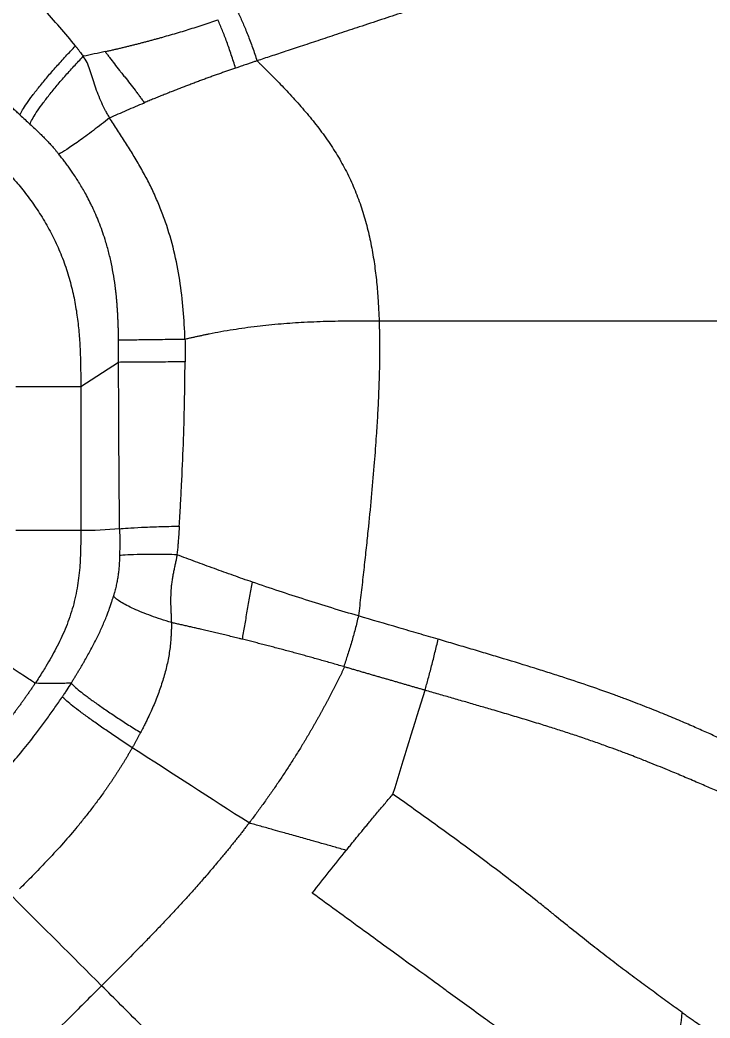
# Model space of a CAD drawing. Extents: x 0 to 84, y -21 to 126.
# Drawn here: x 56.06 to 69.05, y 25.89 to 44.7 of the extents above; entities that cross this region are included whole.
import ezdxf

# ---------------------------------------------------------------- set-up
doc = ezdxf.new("R2010")
doc.units = 0
doc.header["$MEASUREMENT"] = 0
doc.layers.add('1', color=4, linetype='Continuous')

# ---------------------------------------------------------------- blocks, each defined once
blk = doc.blocks.new('PRODIGY')
at = {"layer": '1', "color": 3, "linetype": 'Continuous', "lineweight": 25}
for p, q in [((57.915, 38.246), (57.202, 37.784)), ((57.202, 37.784), (57.202, 35.077))]:
    blk.add_line(p, q, dxfattribs=at)
for points, knots in [([(57.103, 44.207), (57.008, 44.327), (56.909, 44.445), (56.705, 44.679), (56.601, 44.795), (56.388, 45.027), (56.279, 45.143), (56.059, 45.374), (55.948, 45.49), (55.836, 45.606)], [0, 0, 0, 0, 0.25, 0.25, 0.5, 0.5, 0.75, 0.75, 1, 1, 1, 1]), ([(64.365, 45.2), (64.347, 45.194), (64.31, 45.182), (64.255, 45.164), (64.197, 45.145), (64.138, 45.125), (64.077, 45.105), (64.013, 45.084), (63.948, 45.062), (63.881, 45.04), (63.812, 45.017), (63.688, 44.976), (63.508, 44.917), (63.215, 44.82), (62.861, 44.702), (62.459, 44.569), (62.074, 44.442), (61.717, 44.323), (61.384, 44.213), (61.075, 44.11), (60.79, 44.016), (60.609, 43.956), (60.522, 43.927)], [0, 0, 0, 0, 0.013858, 0.028206, 0.043048, 0.058386, 0.074222, 0.090556, 0.107389, 0.12472, 0.142551, 0.16088, 0.220913, 0.282404, 0.388199, 0.49642, 0.595793, 0.68913, 0.776287, 0.857178, 0.931757, 1, 1, 1, 1]), ([(60.17, 44.827), (60.185, 44.796), (60.199, 44.764), (60.229, 44.7), (60.244, 44.667), (60.273, 44.599), (60.288, 44.564), (60.318, 44.491), (60.333, 44.454), (60.363, 44.378), (60.378, 44.338), (60.408, 44.258), (60.423, 44.218), (60.452, 44.135), (60.466, 44.094), (60.494, 44.011), (60.508, 43.969), (60.522, 43.927)], [0, 0, 0, 0, 0.125, 0.125, 0.25, 0.25, 0.375, 0.375, 0.5, 0.5, 0.625, 0.625, 0.75, 0.75, 0.875, 0.875, 1, 1, 1, 1]), ([(57.663, 44.101), (57.686, 44.106), (57.731, 44.116), (57.8, 44.132), (57.868, 44.148), (57.936, 44.164), (58.004, 44.18), (58.072, 44.197), (58.139, 44.213), (58.207, 44.23), (58.275, 44.248), (58.342, 44.265), (58.409, 44.283), (58.477, 44.3), (58.544, 44.318), (58.611, 44.337), (58.678, 44.355), (58.773, 44.382), (58.894, 44.416), (59.043, 44.46), (59.191, 44.505), (59.34, 44.551), (59.489, 44.598), (59.637, 44.647), (59.736, 44.68), (59.786, 44.697)], [0, 0, 0, 0, 0.031537, 0.06306, 0.094572, 0.126074, 0.157568, 0.189055, 0.220538, 0.252018, 0.283498, 0.314979, 0.346463, 0.377953, 0.409449, 0.440954, 0.47247, 0.503999, 0.574136, 0.644478, 0.715046, 0.785862, 0.856946, 0.928318, 1, 1, 1, 1]), ([(60.119, 43.79), (60.106, 43.832), (60.092, 43.875), (60.065, 43.959), (60.051, 44.001), (60.024, 44.084), (60.01, 44.125), (59.982, 44.205), (59.968, 44.244), (59.939, 44.321), (59.925, 44.358), (59.897, 44.431), (59.883, 44.466), (59.855, 44.534), (59.841, 44.568), (59.813, 44.633), (59.8, 44.665), (59.786, 44.697)], [0, 0, 0, 0, 0.125, 0.125, 0.25, 0.25, 0.375, 0.375, 0.5, 0.5, 0.625, 0.625, 0.75, 0.75, 0.875, 0.875, 1, 1, 1, 1]), ([(56.058, 42.907), (56.038, 42.926), (55.997, 42.964), (55.936, 43.021), (55.875, 43.078), (55.814, 43.135), (55.753, 43.192), (55.652, 43.288), (55.509, 43.424), (55.326, 43.598), (55.143, 43.775), (54.982, 43.931), (54.842, 44.068), (54.721, 44.186), (54.639, 44.266), (54.598, 44.307)], [0, 0, 0, 0, 0.041121, 0.082371, 0.123751, 0.165263, 0.206907, 0.248684, 0.37265, 0.499469, 0.622698, 0.750374, 0.830687, 0.913894, 1, 1, 1, 1]), ([(56.058, 42.907), (56.069, 42.934), (56.086, 42.966), (56.129, 43.039), (56.155, 43.08), (56.218, 43.171), (56.254, 43.221), (56.334, 43.327), (56.378, 43.383), (56.472, 43.501), (56.523, 43.563), (56.63, 43.689), (56.686, 43.753), (56.801, 43.883), (56.861, 43.949), (56.981, 44.079), (57.042, 44.144), (57.103, 44.207)], [0, 0, 0, 0, 0.125, 0.125, 0.25, 0.25, 0.375, 0.375, 0.5, 0.5, 0.625, 0.625, 0.75, 0.75, 0.875, 0.875, 1, 1, 1, 1]), ([(57.103, 44.207), (57.113, 44.193), (57.135, 44.166), (57.166, 44.126), (57.196, 44.087), (57.224, 44.05), (57.242, 44.025), (57.251, 44.013)], [0, 0, 0, 0, 0.2156444, 0.4234483, 0.6234296, 0.815607, 1, 1, 1, 1]), ([(56.246, 42.734), (56.256, 42.761), (56.271, 42.792), (56.311, 42.865), (56.336, 42.906), (56.395, 42.996), (56.43, 43.045), (56.506, 43.15), (56.548, 43.205), (56.639, 43.321), (56.687, 43.381), (56.79, 43.505), (56.844, 43.568), (56.956, 43.695), (57.014, 43.76), (57.131, 43.887), (57.191, 43.951), (57.251, 44.013)], [0, 0, 0, 0, 0.125, 0.125, 0.25, 0.25, 0.375, 0.375, 0.5, 0.5, 0.625, 0.625, 0.75, 0.75, 0.875, 0.875, 1, 1, 1, 1]), ([(57.747, 42.854), (57.744, 42.859), (57.742, 42.864), (57.735, 42.874), (57.732, 42.88), (57.722, 42.896), (57.715, 42.907), (57.695, 42.941), (57.682, 42.964), (57.644, 43.036), (57.62, 43.085), (57.573, 43.187), (57.551, 43.239), (57.511, 43.344), (57.492, 43.397), (57.457, 43.502), (57.44, 43.555), (57.408, 43.658), (57.393, 43.708), (57.359, 43.805), (57.341, 43.851), (57.3, 43.938), (57.277, 43.977), (57.251, 44.013)], [0, 0, 0, 0, 0.015625, 0.015625, 0.03125, 0.03125, 0.0625, 0.0625, 0.125, 0.125, 0.25, 0.25, 0.375, 0.375, 0.5, 0.5, 0.625, 0.625, 0.75, 0.75, 0.875, 0.875, 1, 1, 1, 1]), ([(57.663, 44.101), (57.677, 44.082), (57.704, 44.045), (57.762, 43.967), (57.837, 43.868), (57.914, 43.77), (57.979, 43.688), (58.045, 43.605), (58.129, 43.499), (58.209, 43.396), (58.271, 43.314), (58.315, 43.254), (58.358, 43.195), (58.386, 43.156), (58.4, 43.137)], [0, 0, 0, 0, 0.057919, 0.117584, 0.24132, 0.369623, 0.427781, 0.500428, 0.631126, 0.759253, 0.821628, 0.882638, 0.942143, 1, 1, 1, 1]), ([(60.522, 43.927), (60.502, 43.92), (60.46, 43.906), (60.393, 43.884), (60.313, 43.857), (60.234, 43.83), (60.167, 43.806), (60.132, 43.795), (60.119, 43.79)], [0, 0, 0, 0, 0.148592, 0.313752, 0.495476, 0.746413, 0.901464, 1, 1, 1, 1]), ([(60.522, 43.927), (60.535, 43.915), (60.561, 43.889), (60.604, 43.847), (60.654, 43.798), (60.711, 43.741), (60.798, 43.654), (60.902, 43.549), (61.065, 43.379), (61.262, 43.167), (61.494, 42.9), (61.715, 42.623), (61.919, 42.335), (62.104, 42.036), (62.266, 41.725), (62.405, 41.404), (62.52, 41.075), (62.613, 40.74), (62.685, 40.4), (62.731, 40.115), (62.76, 39.886), (62.778, 39.714), (62.793, 39.541), (62.804, 39.388), (62.811, 39.254), (62.817, 39.139), (62.82, 39.063), (62.821, 39.024)], [0, 0, 0, 0, 0.009449, 0.019966, 0.031553, 0.047345, 0.063157, 0.097618, 0.12645, 0.189769, 0.253391, 0.317258, 0.380742, 0.443701, 0.506485, 0.56903, 0.631111, 0.692879, 0.754493, 0.816065, 0.846602, 0.87756, 0.908017, 0.938872, 0.959049, 0.979477, 1, 1, 1, 1]), ([(60.119, 43.79), (60.094, 43.782), (60.043, 43.764), (59.967, 43.738), (59.891, 43.711), (59.813, 43.684), (59.735, 43.656), (59.657, 43.628), (59.577, 43.599), (59.498, 43.569), (59.417, 43.54), (59.336, 43.509), (59.255, 43.478), (59.173, 43.447), (59.091, 43.416), (59.008, 43.383), (58.924, 43.35), (58.839, 43.317), (58.753, 43.282), (58.666, 43.247), (58.578, 43.211), (58.489, 43.174), (58.43, 43.15), (58.4, 43.137)], [0, 0, 0, 0, 0.043788, 0.087938, 0.13245, 0.177327, 0.222572, 0.268187, 0.314177, 0.360545, 0.407297, 0.454438, 0.501975, 0.549062, 0.596723, 0.644968, 0.693807, 0.74325, 0.793311, 0.844002, 0.895337, 0.947331, 1, 1, 1, 1]), ([(57.747, 42.854), (57.855, 42.902), (57.963, 42.95), (58.181, 43.045), (58.29, 43.091), (58.4, 43.137)], [0, 0, 0, 0, 0.5, 0.5, 1, 1, 1, 1]), ([(56.246, 42.734), (56.279, 42.704), (56.308, 42.676), (56.362, 42.626), (56.386, 42.603), (56.431, 42.561), (56.451, 42.541), (56.49, 42.503), (56.509, 42.483), (56.548, 42.443), (56.568, 42.423), (56.609, 42.379), (56.63, 42.356), (56.673, 42.307), (56.695, 42.282), (56.73, 42.241), (56.742, 42.227), (56.76, 42.205), (56.766, 42.197), (56.775, 42.186), (56.778, 42.182), (56.784, 42.175), (56.787, 42.171), (56.79, 42.168)], [0, 0, 0, 0, 0.125, 0.125, 0.25, 0.25, 0.375, 0.375, 0.5, 0.5, 0.625, 0.625, 0.75, 0.75, 0.875, 0.875, 0.9375, 0.9375, 0.96875, 0.96875, 0.984375, 0.984375, 1, 1, 1, 1]), ([(57.747, 42.854), (57.642, 42.771), (57.538, 42.69), (57.342, 42.541), (57.249, 42.473), (57.081, 42.352), (57.006, 42.301), (56.88, 42.218), (56.828, 42.187), (56.79, 42.168)], [0, 0, 0, 0, 0.25, 0.25, 0.5, 0.5, 0.75, 0.75, 1, 1, 1, 1]), ([(59.165, 38.679), (59.159, 38.864), (59.148, 39.05), (59.117, 39.422), (59.095, 39.609), (59.038, 39.98), (59.002, 40.165), (58.913, 40.531), (58.86, 40.712), (58.768, 40.979), (58.735, 41.067), (58.665, 41.241), (58.628, 41.327), (58.55, 41.497), (58.509, 41.581), (58.424, 41.747), (58.379, 41.829), (58.287, 41.991), (58.24, 42.072), (58.144, 42.231), (58.095, 42.309), (57.996, 42.465), (57.946, 42.543), (57.846, 42.698), (57.796, 42.776), (57.747, 42.854)], [0, 0, 0, 0, 0.125, 0.125, 0.25, 0.25, 0.375, 0.375, 0.5, 0.5, 0.5625, 0.5625, 0.625, 0.625, 0.6875, 0.6875, 0.75, 0.75, 0.8125, 0.8125, 0.875, 0.875, 0.9375, 0.9375, 1, 1, 1, 1]), ([(55.276, 42.401), (55.306, 42.371), (55.364, 42.313), (55.45, 42.226), (55.533, 42.141), (55.613, 42.059), (55.738, 41.927), (55.907, 41.742), (56.115, 41.493), (56.314, 41.229), (56.5, 40.944), (56.668, 40.645), (56.815, 40.328), (56.937, 40.001), (57.032, 39.669), (57.102, 39.341), (57.15, 39.018), (57.18, 38.699), (57.193, 38.437), (57.199, 38.233), (57.201, 38.085), (57.202, 37.935), (57.202, 37.835), (57.202, 37.784)], [0, 0, 0, 0, 0.024284, 0.047825, 0.070619, 0.092663, 0.113954, 0.175776, 0.237143, 0.301604, 0.366855, 0.433504, 0.499789, 0.56856, 0.635144, 0.69965, 0.762122, 0.823968, 0.885028, 0.913435, 0.94207, 0.970927, 1, 1, 1, 1]), ([(57.914, 38.662), (57.914, 38.689), (57.913, 38.743), (57.912, 38.823), (57.91, 38.902), (57.907, 38.98), (57.904, 39.057), (57.9, 39.133), (57.896, 39.208), (57.891, 39.282), (57.886, 39.355), (57.88, 39.427), (57.873, 39.497), (57.865, 39.567), (57.851, 39.691), (57.825, 39.871), (57.781, 40.106), (57.727, 40.336), (57.652, 40.599), (57.553, 40.879), (57.429, 41.164), (57.304, 41.409), (57.181, 41.62), (57.08, 41.775), (57.003, 41.886), (56.95, 41.961), (56.896, 42.032), (56.843, 42.101), (56.807, 42.146), (56.79, 42.168)], [0, 0, 0, 0, 0.021545, 0.042821, 0.063828, 0.084563, 0.105026, 0.125215, 0.14513, 0.164772, 0.184138, 0.203231, 0.222049, 0.240593, 0.258863, 0.321805, 0.38511, 0.448627, 0.510412, 0.602678, 0.685382, 0.75864, 0.822301, 0.881026, 0.906166, 0.930634, 0.954429, 0.977552, 1, 1, 1, 1]), ([(62.821, 39.024), (62.797, 39.024), (62.752, 39.024), (62.689, 39.024), (62.634, 39.024), (62.559, 39.024), (62.466, 39.024), (62.306, 39.023), (62.114, 39.021), (61.801, 39.015), (61.425, 39.001), (61.044, 38.975), (60.748, 38.948), (60.521, 38.923), (60.296, 38.893), (60.069, 38.86), (59.844, 38.822), (59.672, 38.789), (59.555, 38.766), (59.491, 38.752), (59.426, 38.739), (59.362, 38.724), (59.296, 38.71), (59.231, 38.695), (59.187, 38.685), (59.165, 38.679)], [0, 0, 0, 0, 0.0195727, 0.0368633, 0.0518955, 0.0646893, 0.0986452, 0.1290332, 0.1968254, 0.2566972, 0.3883122, 0.5077149, 0.5707164, 0.6310841, 0.6931009, 0.7535414, 0.8151616, 0.8760026, 0.8933426, 0.9107931, 0.9283621, 0.946058, 0.9638897, 0.981867, 1, 1, 1, 1]), ([(62.821, 39.024), (62.822, 39), (62.824, 38.953), (62.825, 38.881), (62.827, 38.809), (62.828, 38.736), (62.829, 38.625), (62.83, 38.473), (62.828, 38.238), (62.822, 37.952), (62.809, 37.608), (62.791, 37.243), (62.77, 36.909), (62.749, 36.613), (62.721, 36.25), (62.679, 35.763), (62.634, 35.303), (62.601, 34.979), (62.582, 34.799), (62.563, 34.617), (62.542, 34.432), (62.522, 34.244), (62.5, 34.054), (62.478, 33.861), (62.455, 33.665), (62.44, 33.534), (62.432, 33.468)], [0, 0, 0, 0, 0.012669, 0.025455, 0.038331, 0.051272, 0.064252, 0.097869, 0.132327, 0.190129, 0.250657, 0.316433, 0.385402, 0.429911, 0.475626, 0.580846, 0.692564, 0.724532, 0.757071, 0.790171, 0.823824, 0.858019, 0.892746, 0.927993, 0.963749, 1, 1, 1, 1]), ([(71.592, 39.024), (71.519, 39.024), (71.443, 39.024), (71.285, 39.024), (71.202, 39.024), (71.029, 39.024), (70.938, 39.024), (70.795, 39.024), (70.745, 39.024), (70.644, 39.024), (70.593, 39.024), (70.432, 39.024), (70.319, 39.024), (70.077, 39.024), (69.948, 39.024), (69.671, 39.024), (69.522, 39.024), (69.282, 39.024), (69.199, 39.024), (69.028, 39.024), (68.938, 39.024), (68.753, 39.024), (68.657, 39.024), (68.457, 39.024), (68.353, 39.024), (68.139, 39.024), (68.029, 39.024), (67.801, 39.024), (67.684, 39.024), (67.443, 39.024), (67.319, 39.024), (67.067, 39.024), (66.938, 39.024), (66.677, 39.024), (66.544, 39.024), (66.278, 39.024), (66.144, 39.024), (65.875, 39.024), (65.74, 39.024), (65.468, 39.024), (65.332, 39.024), (65.061, 39.024), (64.926, 39.024), (64.656, 39.024), (64.523, 39.024), (64.256, 39.024), (64.124, 39.024), (63.861, 39.024), (63.73, 39.024), (63.337, 39.024), (63.078, 39.024), (62.821, 39.024)], [0, 0, 0, 0, 0.0625, 0.0625, 0.125, 0.125, 0.1875, 0.1875, 0.21875, 0.21875, 0.25, 0.25, 0.3125, 0.3125, 0.375, 0.375, 0.4375, 0.4375, 0.46875, 0.46875, 0.5, 0.5, 0.53125, 0.53125, 0.5625, 0.5625, 0.59375, 0.59375, 0.625, 0.625, 0.65625, 0.65625, 0.6875, 0.6875, 0.71875, 0.71875, 0.75, 0.75, 0.78125, 0.78125, 0.8125, 0.8125, 0.84375, 0.84375, 0.875, 0.875, 0.90625, 0.90625, 0.9375, 0.9375, 1, 1, 1, 1]), ([(59.165, 38.679), (59.02, 38.677), (58.878, 38.675), (58.61, 38.672), (58.486, 38.67), (58.265, 38.667), (58.168, 38.665), (58.012, 38.663), (57.953, 38.662), (57.914, 38.662)], [0, 0, 0, 0, 0.25, 0.25, 0.5, 0.5, 0.75, 0.75, 1, 1, 1, 1]), ([(57.915, 38.246), (57.915, 38.272), (57.915, 38.325), (57.915, 38.405), (57.915, 38.488), (57.915, 38.574), (57.914, 38.632), (57.914, 38.662)], [0, 0, 0, 0, 0.1866082, 0.3799277, 0.5799458, 0.7866444, 1, 1, 1, 1]), ([(59.165, 38.679), (59.166, 38.662), (59.166, 38.627), (59.167, 38.574), (59.167, 38.521), (59.168, 38.455), (59.168, 38.365), (59.167, 38.294), (59.167, 38.254)], [0, 0, 0, 0, 0.124056, 0.247614, 0.370967, 0.493994, 0.718655, 1, 1, 1, 1]), ([(59.167, 38.254), (59.021, 38.253), (58.879, 38.253), (58.611, 38.252), (58.486, 38.251), (58.265, 38.25), (58.169, 38.249), (58.013, 38.248), (57.954, 38.247), (57.915, 38.246)], [0, 0, 0, 0, 0.25, 0.25, 0.5, 0.5, 0.75, 0.75, 1, 1, 1, 1]), ([(57.934, 35.109), (57.934, 35.188), (57.932, 35.344), (57.93, 35.577), (57.928, 35.805), (57.926, 36.028), (57.924, 36.246), (57.923, 36.46), (57.921, 36.708), (57.919, 36.99), (57.918, 37.308), (57.917, 37.623), (57.916, 37.935), (57.915, 38.143), (57.915, 38.246)], [0, 0, 0, 0, 0.075621, 0.149756, 0.222404, 0.293565, 0.36324, 0.43143, 0.498134, 0.60001, 0.701134, 0.801505, 0.901127, 1, 1, 1, 1]), ([(59.058, 35.16), (59.062, 35.224), (59.066, 35.289), (59.07, 35.363), (59.071, 35.371), (59.072, 35.387), (59.072, 35.395), (59.074, 35.419), (59.074, 35.433), (59.076, 35.456), (59.076, 35.463), (59.077, 35.479), (59.078, 35.486), (59.079, 35.511), (59.08, 35.527), (59.088, 35.672), (59.095, 35.801), (59.114, 36.188), (59.125, 36.446), (59.144, 36.962), (59.151, 37.221), (59.161, 37.737), (59.165, 37.995), (59.167, 38.254)], [0, 0, 0, 0, 0.0625, 0.0625, 0.070313, 0.070313, 0.078125, 0.078125, 0.09375, 0.09375, 0.101563, 0.101563, 0.109375, 0.109375, 0.125, 0.125, 0.25, 0.25, 0.5, 0.5, 0.75, 0.75, 1, 1, 1, 1]), ([(57.202, 37.784), (57.182, 37.784), (57.158, 37.784), (57.101, 37.784), (57.068, 37.784), (56.993, 37.784), (56.952, 37.784), (56.859, 37.784), (56.809, 37.784), (56.702, 37.784), (56.644, 37.784), (56.523, 37.784), (56.459, 37.784), (56.328, 37.784), (56.259, 37.784), (56.12, 37.784), (56.049, 37.784), (55.977, 37.784)], [0, 0, 0, 0, 0.125, 0.125, 0.25, 0.25, 0.375, 0.375, 0.5, 0.5, 0.625, 0.625, 0.75, 0.75, 0.875, 0.875, 1, 1, 1, 1]), ([(57.202, 35.077), (57.161, 35.077), (57.101, 35.077), (56.95, 35.077), (56.858, 35.077), (56.646, 35.077), (56.526, 35.077), (56.265, 35.077), (56.124, 35.077), (55.977, 35.077)], [0, 0, 0, 0, 0.25, 0.25, 0.5, 0.5, 0.75, 0.75, 1, 1, 1, 1]), ([(57.202, 35.077), (57.202, 34.966), (57.202, 34.733), (57.19, 34.434), (57.165, 34.184), (57.135, 33.987), (57.096, 33.792), (57.044, 33.596), (56.981, 33.405), (56.909, 33.217), (56.827, 33.034), (56.739, 32.857), (56.645, 32.684), (56.559, 32.538), (56.482, 32.413), (56.415, 32.307), (56.368, 32.236), (56.344, 32.2)], [0, 0, 0, 0, 0.109099, 0.228283, 0.292616, 0.355348, 0.423264, 0.486868, 0.554583, 0.619609, 0.684771, 0.750576, 0.812909, 0.877626, 0.916613, 0.957429, 1, 1, 1, 1]), ([(57.934, 35.109), (57.935, 35.106), (57.935, 35.103), (57.935, 35.096), (57.935, 35.093), (57.935, 35.087), (57.935, 35.084), (57.935, 35.078), (57.935, 35.076), (57.935, 35.062), (57.935, 35.051), (57.935, 35.029), (57.935, 35.018), (57.936, 34.996), (57.936, 34.985), (57.936, 34.93), (57.936, 34.887), (57.936, 34.803), (57.936, 34.761), (57.935, 34.682), (57.935, 34.643), (57.933, 34.606)], [0, 0, 0, 0, 0.015625, 0.015625, 0.03125, 0.03125, 0.046875, 0.046875, 0.0625, 0.0625, 0.125, 0.125, 0.1875, 0.1875, 0.25, 0.25, 0.5, 0.5, 0.75, 0.75, 1, 1, 1, 1]), ([(57.934, 35.109), (57.97, 35.114), (58.024, 35.119), (58.163, 35.129), (58.248, 35.134), (58.445, 35.143), (58.556, 35.147), (58.796, 35.155), (58.925, 35.158), (59.058, 35.16)], [0, 0, 0, 0, 0.25, 0.25, 0.5, 0.5, 0.75, 0.75, 1, 1, 1, 1]), ([(59.058, 35.16), (59.055, 35.119), (59.05, 35.028), (59.041, 34.912), (59.03, 34.774), (59.021, 34.685), (59.014, 34.622)], [0, 0, 0, 0, 0.229275, 0.504556, 0.646944, 1, 1, 1, 1]), ([(57.933, 34.606), (57.933, 34.605), (57.933, 34.604), (57.933, 34.601), (57.933, 34.599), (57.933, 34.597), (57.933, 34.595), (57.933, 34.593), (57.933, 34.587), (57.932, 34.572), (57.932, 34.559), (57.931, 34.532), (57.93, 34.515), (57.928, 34.464), (57.926, 34.433), (57.921, 34.369), (57.918, 34.338), (57.911, 34.275), (57.907, 34.243), (57.897, 34.181), (57.892, 34.15), (57.88, 34.088), (57.874, 34.057), (57.86, 33.997), (57.853, 33.966), (57.841, 33.92), (57.836, 33.904), (57.83, 33.88), (57.827, 33.872), (57.824, 33.86), (57.823, 33.856), (57.821, 33.849), (57.82, 33.847), (57.819, 33.843), (57.819, 33.841), (57.818, 33.839)], [0, 0, 0, 0, 0.003906, 0.003906, 0.007812, 0.007812, 0.011719, 0.011719, 0.015625, 0.03125, 0.0625, 0.0625, 0.125, 0.125, 0.25, 0.25, 0.375, 0.375, 0.5, 0.5, 0.625, 0.625, 0.75, 0.75, 0.875, 0.875, 0.9375, 0.9375, 0.96875, 0.96875, 0.984375, 0.984375, 0.992188, 0.992188, 1, 1, 1, 1]), ([(59.014, 34.622), (58.886, 34.624), (58.762, 34.626), (58.531, 34.627), (58.425, 34.626), (58.236, 34.623), (58.154, 34.621), (58.02, 34.615), (57.968, 34.611), (57.933, 34.606)], [0, 0, 0, 0, 0.25, 0.25, 0.5, 0.5, 0.75, 0.75, 1, 1, 1, 1]), ([(59.014, 34.622), (59.013, 34.617), (59.012, 34.605), (59.009, 34.588), (59.007, 34.57), (59.002, 34.547), (58.997, 34.517), (58.986, 34.468), (58.971, 34.403), (58.954, 34.324), (58.938, 34.243), (58.924, 34.159), (58.912, 34.076), (58.901, 33.961), (58.894, 33.819), (58.895, 33.692), (58.898, 33.609), (58.9, 33.569), (58.901, 33.528), (58.904, 33.475), (58.907, 33.413), (58.908, 33.365), (58.909, 33.343)], [0, 0, 0, 0, 0.0128056, 0.0262009, 0.0402038, 0.0548319, 0.0813287, 0.1118325, 0.1717136, 0.2339327, 0.3014547, 0.3635211, 0.4299777, 0.4969899, 0.6310445, 0.7622088, 0.7910041, 0.8255345, 0.8563175, 0.8866721, 0.9494562, 1, 1, 1, 1]), ([(60.436, 34.105), (60.317, 34.146), (60.197, 34.188), (59.957, 34.273), (59.838, 34.316), (59.6, 34.403), (59.481, 34.446), (59.246, 34.534), (59.129, 34.578), (59.014, 34.622)], [0, 0, 0, 0, 0.25, 0.25, 0.5, 0.5, 0.75, 0.75, 1, 1, 1, 1]), ([(60.247, 33.029), (60.254, 33.069), (60.261, 33.11), (60.276, 33.195), (60.283, 33.239), (60.299, 33.328), (60.307, 33.373), (60.322, 33.466), (60.33, 33.512), (60.347, 33.607), (60.355, 33.654), (60.371, 33.748), (60.38, 33.794), (60.396, 33.886), (60.404, 33.931), (60.421, 34.02), (60.429, 34.063), (60.436, 34.105)], [0, 0, 0, 0, 0.125, 0.125, 0.25, 0.25, 0.375, 0.375, 0.5, 0.5, 0.625, 0.625, 0.75, 0.75, 0.875, 0.875, 1, 1, 1, 1]), ([(62.432, 33.468), (62.265, 33.517), (62.098, 33.567), (61.766, 33.669), (61.601, 33.721), (61.269, 33.827), (61.103, 33.881), (60.77, 33.991), (60.603, 34.047), (60.436, 34.105)], [0, 0, 0, 0, 0.25, 0.25, 0.5, 0.5, 0.75, 0.75, 1, 1, 1, 1]), ([(57.021, 32.202), (57.032, 32.22), (57.055, 32.256), (57.088, 32.31), (57.122, 32.364), (57.154, 32.418), (57.187, 32.471), (57.219, 32.525), (57.25, 32.579), (57.31, 32.683), (57.397, 32.839), (57.504, 33.045), (57.584, 33.214), (57.642, 33.347), (57.68, 33.439), (57.719, 33.539), (57.751, 33.63), (57.78, 33.717), (57.801, 33.782), (57.813, 33.821), (57.818, 33.839)], [0, 0, 0, 0, 0.034266, 0.068513, 0.102718, 0.136862, 0.170924, 0.20489, 0.238744, 0.272474, 0.399743, 0.529596, 0.65174, 0.707776, 0.770278, 0.816785, 0.886086, 0.931419, 0.969355, 1, 1, 1, 1]), ([(58.909, 33.343), (58.776, 33.383), (58.647, 33.426), (58.409, 33.514), (58.299, 33.558), (58.107, 33.645), (58.025, 33.688), (57.895, 33.768), (57.847, 33.806), (57.818, 33.839)], [0, 0, 0, 0, 0.25, 0.25, 0.5, 0.5, 0.75, 0.75, 1, 1, 1, 1]), ([(58.909, 33.343), (58.909, 33.332), (58.909, 33.31), (58.909, 33.276), (58.909, 33.243), (58.908, 33.209), (58.907, 33.176), (58.906, 33.143), (58.904, 33.11), (58.9, 33.043), (58.892, 32.943), (58.87, 32.765), (58.829, 32.545), (58.771, 32.327), (58.716, 32.153), (58.671, 32.025), (58.622, 31.896), (58.57, 31.77), (58.513, 31.644), (58.462, 31.535), (58.416, 31.44), (58.375, 31.358), (58.345, 31.301), (58.33, 31.272)], [0, 0, 0, 0, 0.015427, 0.030817, 0.046171, 0.06149, 0.076772, 0.092019, 0.10723, 0.122406, 0.185378, 0.245955, 0.369234, 0.495165, 0.55742, 0.620878, 0.682896, 0.747213, 0.80836, 0.873802, 0.911744, 0.953802, 1, 1, 1, 1]), ([(60.247, 33.029), (60.228, 33.034), (60.191, 33.043), (60.135, 33.057), (60.079, 33.07), (60.024, 33.084), (59.968, 33.097), (59.913, 33.111), (59.858, 33.124), (59.804, 33.137), (59.749, 33.15), (59.695, 33.163), (59.641, 33.176), (59.588, 33.188), (59.534, 33.201), (59.471, 33.216), (59.398, 33.233), (59.315, 33.252), (59.233, 33.271), (59.151, 33.289), (59.07, 33.307), (58.989, 33.325), (58.936, 33.337), (58.909, 33.343)], [0, 0, 0, 0, 0.041926, 0.083662, 0.125212, 0.166579, 0.207768, 0.248782, 0.289626, 0.330304, 0.37082, 0.411179, 0.451385, 0.491442, 0.531355, 0.571129, 0.633141, 0.694877, 0.756354, 0.817588, 0.878597, 0.939396, 1, 1, 1, 1]), ([(62.432, 33.468), (62.422, 33.427), (62.412, 33.386), (62.391, 33.304), (62.381, 33.263), (62.359, 33.18), (62.348, 33.138), (62.325, 33.056), (62.314, 33.014), (62.29, 32.933), (62.278, 32.892), (62.253, 32.813), (62.241, 32.774), (62.216, 32.697), (62.204, 32.66), (62.179, 32.586), (62.166, 32.549), (62.154, 32.513)], [0, 0, 0, 0, 0.125, 0.125, 0.25, 0.25, 0.375, 0.375, 0.5, 0.5, 0.625, 0.625, 0.75, 0.75, 0.875, 0.875, 1, 1, 1, 1]), ([(63.935, 33.028), (63.812, 33.064), (63.689, 33.1), (63.441, 33.172), (63.316, 33.209), (62.938, 33.32), (62.683, 33.394), (62.432, 33.468)], [0, 0, 0, 0, 0.25, 0.25, 0.5, 0.5, 1, 1, 1, 1]), ([(56.344, 32.2), (56.306, 32.225), (56.248, 32.264), (56.094, 32.365), (55.999, 32.428), (55.779, 32.574), (55.654, 32.657), (55.384, 32.836), (55.239, 32.932), (55.09, 33.031)], [0, 0, 0, 0, 0.25, 0.25, 0.5, 0.5, 0.75, 0.75, 1, 1, 1, 1]), ([(62.154, 32.513), (62.116, 32.524), (62.042, 32.545), (61.931, 32.577), (61.821, 32.609), (61.713, 32.639), (61.607, 32.669), (61.502, 32.699), (61.398, 32.727), (61.296, 32.755), (61.191, 32.784), (61.085, 32.812), (60.975, 32.841), (60.867, 32.87), (60.761, 32.898), (60.655, 32.925), (60.552, 32.952), (60.449, 32.978), (60.347, 33.004), (60.28, 33.021), (60.247, 33.029)], [0, 0, 0, 0, 0.059505, 0.118164, 0.175983, 0.232967, 0.289122, 0.344455, 0.398971, 0.452678, 0.505584, 0.563593, 0.620805, 0.677233, 0.732888, 0.787781, 0.841925, 0.895333, 0.948019, 1, 1, 1, 1]), ([(63.686, 32.068), (63.696, 32.104), (63.706, 32.14), (63.726, 32.214), (63.736, 32.251), (63.757, 32.328), (63.768, 32.367), (63.789, 32.447), (63.8, 32.488), (63.821, 32.57), (63.832, 32.612), (63.853, 32.696), (63.863, 32.738), (63.884, 32.822), (63.894, 32.863), (63.915, 32.946), (63.925, 32.987), (63.935, 33.028)], [0, 0, 0, 0, 0.125, 0.125, 0.25, 0.25, 0.375, 0.375, 0.5, 0.5, 0.625, 0.625, 0.75, 0.75, 0.875, 0.875, 1, 1, 1, 1]), ([(69.93, 30.831), (69.914, 30.838), (69.899, 30.846), (69.868, 30.861), (69.852, 30.869), (69.805, 30.892), (69.774, 30.907), (69.726, 30.93), (69.71, 30.938), (69.677, 30.954), (69.66, 30.962), (69.611, 30.986), (69.577, 31.002), (69.509, 31.034), (69.475, 31.05), (69.405, 31.083), (69.37, 31.099), (69.298, 31.133), (69.261, 31.15), (69.186, 31.184), (69.149, 31.201), (69.072, 31.236), (69.033, 31.254), (68.953, 31.29), (68.912, 31.308), (68.786, 31.364), (68.699, 31.402), (68.515, 31.481), (68.418, 31.522), (68.216, 31.607), (68.11, 31.65), (67.888, 31.739), (67.771, 31.785), (67.585, 31.856), (67.522, 31.88), (67.39, 31.93), (67.322, 31.955), (67.112, 32.032), (66.962, 32.085), (66.645, 32.194), (66.477, 32.25), (66.214, 32.336), (66.124, 32.365), (65.94, 32.424), (65.846, 32.453), (65.561, 32.542), (65.365, 32.602), (65.065, 32.693), (64.964, 32.723), (64.761, 32.784), (64.659, 32.814), (64.505, 32.86), (64.454, 32.875), (64.351, 32.905), (64.299, 32.921), (64.196, 32.951), (64.144, 32.966), (64.067, 32.989), (64.041, 32.997), (63.989, 33.012), (63.962, 33.02), (63.935, 33.028)], [0, 0, 0, 0, 0.015625, 0.015625, 0.03125, 0.03125, 0.0625, 0.0625, 0.078125, 0.078125, 0.09375, 0.09375, 0.125, 0.125, 0.15625, 0.15625, 0.1875, 0.1875, 0.21875, 0.21875, 0.25, 0.25, 0.28125, 0.28125, 0.3125, 0.3125, 0.375, 0.375, 0.4375, 0.4375, 0.5, 0.5, 0.5625, 0.5625, 0.59375, 0.59375, 0.625, 0.625, 0.6875, 0.6875, 0.75, 0.75, 0.78125, 0.78125, 0.8125, 0.8125, 0.875, 0.875, 0.90625, 0.90625, 0.9375, 0.9375, 0.953125, 0.953125, 0.96875, 0.96875, 0.984375, 0.984375, 0.992188, 0.992188, 1, 1, 1, 1]), ([(62.17, 32.508), (62.162, 32.492), (62.146, 32.459), (62.122, 32.41), (62.098, 32.361), (62.074, 32.312), (62.05, 32.263), (62.025, 32.214), (62.001, 32.165), (61.976, 32.116), (61.951, 32.067), (61.925, 32.018), (61.9, 31.969), (61.874, 31.92), (61.848, 31.872), (61.822, 31.823), (61.796, 31.774), (61.77, 31.726), (61.743, 31.677), (61.717, 31.628), (61.69, 31.58), (61.663, 31.532), (61.636, 31.483), (61.608, 31.435), (61.58, 31.387), (61.553, 31.338), (61.525, 31.29), (61.497, 31.242), (61.468, 31.194), (61.44, 31.146), (61.411, 31.098), (61.382, 31.05), (61.326, 30.958), (61.24, 30.82), (61.124, 30.638), (61.005, 30.456), (60.883, 30.275), (60.759, 30.096), (60.632, 29.918), (60.525, 29.771), (60.449, 29.669), (60.408, 29.615), (60.386, 29.586), (60.375, 29.572), (60.372, 29.568)], [0, 0, 0, 0, 0.016601, 0.033175, 0.049722, 0.066244, 0.082741, 0.099215, 0.115666, 0.132095, 0.148502, 0.164889, 0.181256, 0.197604, 0.213934, 0.230246, 0.246542, 0.262821, 0.279084, 0.295333, 0.311567, 0.327788, 0.343996, 0.360191, 0.376375, 0.392547, 0.408709, 0.42486, 0.441002, 0.457135, 0.473259, 0.489375, 0.505483, 0.567136, 0.628983, 0.691046, 0.753343, 0.814781, 0.87674, 0.93837, 0.969183, 0.984591, 0.995843, 1, 1, 1, 1]), ([(63.686, 32.068), (63.664, 32.075), (63.62, 32.087), (63.553, 32.107), (63.486, 32.126), (63.419, 32.145), (63.352, 32.165), (63.284, 32.184), (63.216, 32.204), (63.148, 32.224), (63.079, 32.244), (63.01, 32.264), (62.941, 32.284), (62.871, 32.304), (62.802, 32.324), (62.732, 32.344), (62.662, 32.365), (62.591, 32.385), (62.521, 32.406), (62.451, 32.426), (62.38, 32.447), (62.31, 32.467), (62.24, 32.488), (62.193, 32.501), (62.17, 32.508)], [0, 0, 0, 0, 0.043633, 0.087399, 0.131321, 0.175422, 0.219718, 0.264227, 0.30896, 0.353924, 0.399121, 0.44455, 0.490201, 0.536061, 0.582109, 0.628315, 0.674644, 0.721053, 0.767493, 0.813952, 0.860429, 0.906926, 0.953447, 1, 1, 1, 1]), ([(56.344, 32.2), (56.331, 32.182), (56.307, 32.145), (56.27, 32.091), (56.233, 32.037), (56.196, 31.983), (56.158, 31.929), (56.12, 31.876), (56.082, 31.823), (56.043, 31.77), (56.004, 31.717), (55.965, 31.665), (55.926, 31.613), (55.887, 31.561), (55.78, 31.423), (55.603, 31.201), (55.357, 30.913), (55.111, 30.64), (54.875, 30.39), (54.648, 30.157), (54.502, 30.012), (54.433, 29.942)], [0, 0, 0, 0, 0.022153, 0.044308, 0.066464, 0.088615, 0.11076, 0.132894, 0.155015, 0.177117, 0.199199, 0.221256, 0.243284, 0.265281, 0.287241, 0.419621, 0.552563, 0.670397, 0.791919, 0.900257, 1, 1, 1, 1]), ([(57.021, 32.202), (57.002, 32.202), (56.963, 32.2), (56.904, 32.198), (56.845, 32.197), (56.785, 32.196), (56.724, 32.195), (56.662, 32.195), (56.6, 32.195), (56.537, 32.196), (56.473, 32.197), (56.409, 32.198), (56.365, 32.199), (56.344, 32.2)], [0, 0, 0, 0, 0.085315, 0.171749, 0.259303, 0.347976, 0.437767, 0.528677, 0.620706, 0.713853, 0.808117, 0.9035, 1, 1, 1, 1]), ([(57.021, 32.202), (56.994, 32.159), (56.966, 32.116), (56.925, 32.052), (56.904, 32.02), (56.879, 31.983), (56.869, 31.967), (56.862, 31.956), (56.858, 31.951), (56.855, 31.946)], [0, 0, 0, 0, 0.5, 0.5, 0.75, 0.875, 0.9375, 0.9375, 1, 1, 1, 1]), ([(57.021, 32.202), (57.036, 32.185), (57.057, 32.164), (57.112, 32.114), (57.146, 32.085), (57.225, 32.022), (57.27, 31.987), (57.371, 31.911), (57.426, 31.871), (57.545, 31.787), (57.609, 31.742), (57.742, 31.651), (57.812, 31.604), (57.955, 31.509), (58.029, 31.461), (58.179, 31.366), (58.254, 31.318), (58.33, 31.272)], [0, 0, 0, 0, 0.125, 0.125, 0.25, 0.25, 0.375, 0.375, 0.5, 0.5, 0.625, 0.625, 0.75, 0.75, 0.875, 0.875, 1, 1, 1, 1]), ([(69.914, 29.839), (69.9, 29.846), (69.87, 29.86), (69.823, 29.881), (69.771, 29.905), (69.692, 29.941), (69.603, 29.982), (69.499, 30.029), (69.398, 30.074), (69.248, 30.141), (69.048, 30.229), (68.837, 30.321), (68.659, 30.397), (68.481, 30.473), (68.235, 30.576), (67.951, 30.691), (67.699, 30.79), (67.506, 30.865), (67.322, 30.935), (67.104, 31.014), (66.877, 31.095), (66.63, 31.18), (66.38, 31.263), (66.126, 31.345), (65.853, 31.431), (65.564, 31.519), (65.257, 31.611), (65.012, 31.683), (64.825, 31.738), (64.701, 31.774), (64.576, 31.811), (64.451, 31.847), (64.325, 31.884), (64.199, 31.92), (64.071, 31.957), (63.943, 31.994), (63.815, 32.031), (63.729, 32.056), (63.686, 32.068)], [0, 0, 0, 0, 0.013526, 0.028311, 0.044379, 0.061821, 0.100245, 0.124408, 0.152749, 0.187149, 0.250431, 0.313973, 0.34723, 0.378381, 0.436194, 0.50648, 0.544715, 0.568873, 0.602036, 0.630322, 0.663033, 0.694232, 0.723686, 0.751671, 0.780036, 0.812475, 0.842537, 0.874173, 0.886486, 0.898854, 0.911281, 0.923769, 0.93632, 0.948934, 0.961611, 0.974349, 0.987146, 1, 1, 1, 1]), ([(54.829, 29.546), (54.887, 29.604), (55, 29.717), (55.162, 29.881), (55.361, 30.087), (55.585, 30.326), (55.849, 30.623), (56.101, 30.922), (56.297, 31.169), (56.427, 31.341), (56.502, 31.44), (56.575, 31.541), (56.646, 31.641), (56.717, 31.743), (56.787, 31.844), (56.832, 31.912), (56.855, 31.946)], [0, 0, 0, 0, 0.078481, 0.152347, 0.219382, 0.351785, 0.46339, 0.598241, 0.724768, 0.76422, 0.80367, 0.843093, 0.882463, 0.921753, 0.96094, 1, 1, 1, 1]), ([(58.172, 30.985), (58.097, 31.033), (58.022, 31.083), (57.873, 31.183), (57.799, 31.233), (57.655, 31.332), (57.585, 31.381), (57.451, 31.476), (57.387, 31.522), (57.267, 31.609), (57.211, 31.651), (57.109, 31.728), (57.063, 31.764), (56.983, 31.829), (56.949, 31.858), (56.892, 31.908), (56.87, 31.929), (56.855, 31.946)], [0, 0, 0, 0, 0.125, 0.125, 0.25, 0.25, 0.375, 0.375, 0.5, 0.5, 0.625, 0.625, 0.75, 0.75, 0.875, 0.875, 1, 1, 1, 1]), ([(58.33, 31.272), (58.321, 31.256), (58.305, 31.225), (58.28, 31.178), (58.254, 31.13), (58.227, 31.082), (58.2, 31.033), (58.182, 31.001), (58.172, 30.985)], [0, 0, 0, 0, 0.161181, 0.324556, 0.49013, 0.6579, 0.827861, 1, 1, 1, 1]), ([(58.172, 30.985), (58.162, 30.967), (58.142, 30.933), (58.112, 30.881), (58.082, 30.829), (58.051, 30.778), (58.02, 30.727), (57.989, 30.676), (57.957, 30.625), (57.925, 30.575), (57.893, 30.525), (57.861, 30.475), (57.828, 30.426), (57.795, 30.376), (57.762, 30.327), (57.729, 30.278), (57.695, 30.23), (57.629, 30.135), (57.528, 29.995), (57.391, 29.814), (57.252, 29.637), (57.071, 29.415), (56.84, 29.148), (56.609, 28.898), (56.424, 28.705), (56.256, 28.532), (56.13, 28.406), (56.049, 28.326)], [0, 0, 0, 0, 0.017645, 0.035258, 0.052841, 0.070396, 0.087924, 0.105427, 0.122906, 0.140364, 0.1578, 0.175216, 0.192613, 0.209991, 0.227352, 0.244694, 0.262019, 0.279326, 0.346573, 0.413215, 0.479148, 0.544211, 0.664687, 0.788761, 0.843056, 0.900072, 1, 1, 1, 1]), ([(62.203, 29.052), (62.221, 29.075), (62.259, 29.122), (62.315, 29.191), (62.371, 29.259), (62.425, 29.327), (62.48, 29.393), (62.534, 29.458), (62.587, 29.523), (62.647, 29.596), (62.715, 29.678), (62.79, 29.768), (62.865, 29.856), (62.938, 29.942), (63.01, 30.028), (63.058, 30.084), (63.082, 30.111)], [0, 0, 0, 0, 0.064973, 0.129219, 0.19274, 0.255534, 0.317603, 0.378946, 0.439564, 0.499458, 0.585721, 0.670844, 0.754829, 0.837681, 0.919403, 1, 1, 1, 1]), ([(68.528, 25.997), (68.483, 26.029), (68.439, 26.061), (68.348, 26.127), (68.303, 26.16), (68.211, 26.227), (68.165, 26.26), (68.073, 26.328), (68.026, 26.362), (67.886, 26.464), (67.792, 26.534), (67.6, 26.676), (67.503, 26.748), (67.307, 26.896), (67.208, 26.971), (67.008, 27.125), (66.907, 27.203), (66.702, 27.365), (66.597, 27.449), (66.383, 27.621), (66.273, 27.71), (66.103, 27.847), (66.046, 27.894), (65.929, 27.988), (65.869, 28.035), (65.689, 28.18), (65.565, 28.277), (65.313, 28.473), (65.185, 28.572), (64.926, 28.769), (64.795, 28.867), (64.533, 29.062), (64.402, 29.159), (64.138, 29.352), (64.006, 29.448), (63.742, 29.639), (63.61, 29.734), (63.346, 29.923), (63.214, 30.017), (63.082, 30.111)], [0, 0, 0, 0, 0.03125, 0.03125, 0.0625, 0.0625, 0.09375, 0.09375, 0.125, 0.125, 0.1875, 0.1875, 0.25, 0.25, 0.3125, 0.3125, 0.375, 0.375, 0.4375, 0.4375, 0.5, 0.5, 0.53125, 0.53125, 0.5625, 0.5625, 0.625, 0.625, 0.6875, 0.6875, 0.75, 0.75, 0.8125, 0.8125, 0.875, 0.875, 0.9375, 0.9375, 1, 1, 1, 1]), ([(60.372, 29.568), (60.358, 29.548), (60.328, 29.509), (60.283, 29.45), (60.237, 29.391), (60.191, 29.332), (60.144, 29.273), (60.097, 29.214), (60.05, 29.155), (60.002, 29.096), (59.954, 29.036), (59.905, 28.976), (59.856, 28.917), (59.806, 28.857), (59.755, 28.797), (59.667, 28.692), (59.537, 28.541), (59.364, 28.344), (59.184, 28.143), (59.003, 27.946), (58.82, 27.75), (58.641, 27.562), (58.458, 27.372), (58.219, 27.128), (57.993, 26.899), (57.767, 26.673), (57.658, 26.565), (57.595, 26.501)], [0, 0, 0, 0, 0.017882, 0.035845, 0.05389, 0.072019, 0.090231, 0.108528, 0.126912, 0.145382, 0.163941, 0.182588, 0.201325, 0.220153, 0.239073, 0.258085, 0.319655, 0.382997, 0.448154, 0.515172, 0.577054, 0.641876, 0.702909, 0.768371, 0.889153, 0.935321, 1, 1, 1, 1]), ([(62.203, 29.052), (62.164, 29.063), (62.086, 29.085), (61.97, 29.118), (61.853, 29.151), (61.71, 29.191), (61.518, 29.245), (61.274, 29.314), (61.035, 29.381), (60.807, 29.445), (60.596, 29.505), (60.446, 29.547), (60.372, 29.568)], [0, 0, 0, 0, 0.063447, 0.126906, 0.190385, 0.253882, 0.36095, 0.505653, 0.653591, 0.753433, 0.879983, 1, 1, 1, 1]), ([(63.091, 27.132), (62.927, 27.252), (62.587, 27.499), (62.079, 27.869), (61.735, 28.121), (61.563, 28.247)], [0, 0, 0, 0, 0.318366, 0.659917, 1, 1, 1, 1]), ([(67.87, 23.638), (67.767, 23.713), (67.56, 23.864), (67.234, 24.103), (66.891, 24.355), (66.567, 24.593), (66.266, 24.815), (65.996, 25.014), (65.715, 25.221), (65.424, 25.435), (65.127, 25.652), (64.809, 25.884), (64.474, 26.128), (64.138, 26.371), (63.924, 26.527), (63.091, 27.132)], [0, 0, 0, 0, 0.093886, 0.188682, 0.284377, 0.38149, 0.446936, 0.51287, 0.579184, 0.645706, 0.712066, 0.777855, 0.855911, 0.932792, 1, 1, 1, 1]), ([(57.595, 26.501), (57.505, 26.411), (57.324, 26.23), (56.961, 25.868), (56.505, 25.418), (55.947, 24.879), (55.464, 24.426), (55.062, 24.063), (54.746, 23.784), (54.429, 23.513), (54.103, 23.241), (53.775, 22.978), (53.515, 22.777), (53.328, 22.636), (53.214, 22.551), (53.1, 22.468), (52.987, 22.386), (52.874, 22.305), (52.798, 22.252), (52.761, 22.226)], [0, 0, 0, 0, 0.059163, 0.118326, 0.236661, 0.354973, 0.476979, 0.542635, 0.605615, 0.672054, 0.736301, 0.80292, 0.867811, 0.890201, 0.912443, 0.934539, 0.956495, 0.978314, 1, 1, 1, 1]), ([(63.688, 20.409), (62.904, 21.193), (62.712, 21.385), (62.409, 21.687), (62.096, 22.001), (61.774, 22.322), (61.445, 22.651), (61.111, 22.986), (60.771, 23.325), (60.429, 23.667), (60.084, 24.012), (59.618, 24.478), (59.031, 25.066), (58.32, 25.777), (57.838, 26.259), (57.595, 26.501)], [0, 0, 0, 0, 0.05576, 0.112545, 0.168682, 0.225319, 0.282864, 0.342188, 0.403103, 0.46568, 0.529241, 0.594464, 0.72712, 0.862717, 1, 1, 1, 1]), ([(67.87, 23.638), (67.923, 23.738), (67.974, 23.837), (68.068, 24.034), (68.112, 24.131), (68.191, 24.326), (68.228, 24.423), (68.292, 24.617), (68.321, 24.713), (68.371, 24.907), (68.393, 25.005), (68.431, 25.2), (68.447, 25.298), (68.489, 25.594), (68.509, 25.793), (68.528, 25.997)], [0, 0, 0, 0, 0.125, 0.125, 0.25, 0.25, 0.375, 0.375, 0.5, 0.5, 0.625, 0.625, 0.75, 0.75, 1, 1, 1, 1]), ([(68.528, 25.997), (68.541, 25.988), (68.566, 25.97), (68.604, 25.943), (68.642, 25.916), (68.678, 25.89), (68.715, 25.865), (68.75, 25.84), (68.816, 25.794), (68.912, 25.729), (69.036, 25.645), (69.159, 25.565), (69.28, 25.487), (69.401, 25.413), (69.525, 25.338), (69.654, 25.263), (69.786, 25.19), (69.919, 25.119), (70.032, 25.06), (70.128, 25.012), (70.205, 24.975), (70.28, 24.938), (70.356, 24.903), (70.406, 24.88), (70.431, 24.869)], [0, 0, 0, 0, 0.018274, 0.036374, 0.0543, 0.072049, 0.089619, 0.107009, 0.124219, 0.186309, 0.248035, 0.310305, 0.372396, 0.434522, 0.497151, 0.567961, 0.639653, 0.709393, 0.783411, 0.826834, 0.870016, 0.913184, 0.956487, 1, 1, 1, 1])]:
    blk.add_open_spline(points, degree=3, knots=knots, dxfattribs=at)
for points in [[(57.663, 44.101), (57.526, 44.07), (57.389, 44.041), (57.251, 44.013)], [(56.058, 42.907), (56.122, 42.848), (56.185, 42.79), (56.246, 42.734)], [(57.934, 35.109), (57.691, 35.086), (57.446, 35.076), (57.202, 35.077)], [(62.17, 32.508), (62.164, 32.51), (62.159, 32.511), (62.154, 32.513)], [(63.082, 30.111), (63.288, 30.783), (63.49, 31.437), (63.686, 32.068)], [(60.372, 29.568), (59.649, 30.034), (58.93, 30.497), (58.172, 30.985)], [(61.563, 28.247), (61.777, 28.52), (61.99, 28.788), (62.203, 29.052)], [(57.595, 26.501), (57.042, 27.055), (56.489, 27.607), (55.91, 28.186)]]:
    blk.add_open_spline(points, degree=3, dxfattribs=at)

msp = doc.modelspace()

# ---------------------------------------------------------------- block references
at = {"layer": '1'}
msp.add_blockref('PRODIGY', (0, 0), dxfattribs=at)

doc.saveas('drawing.dxf')
